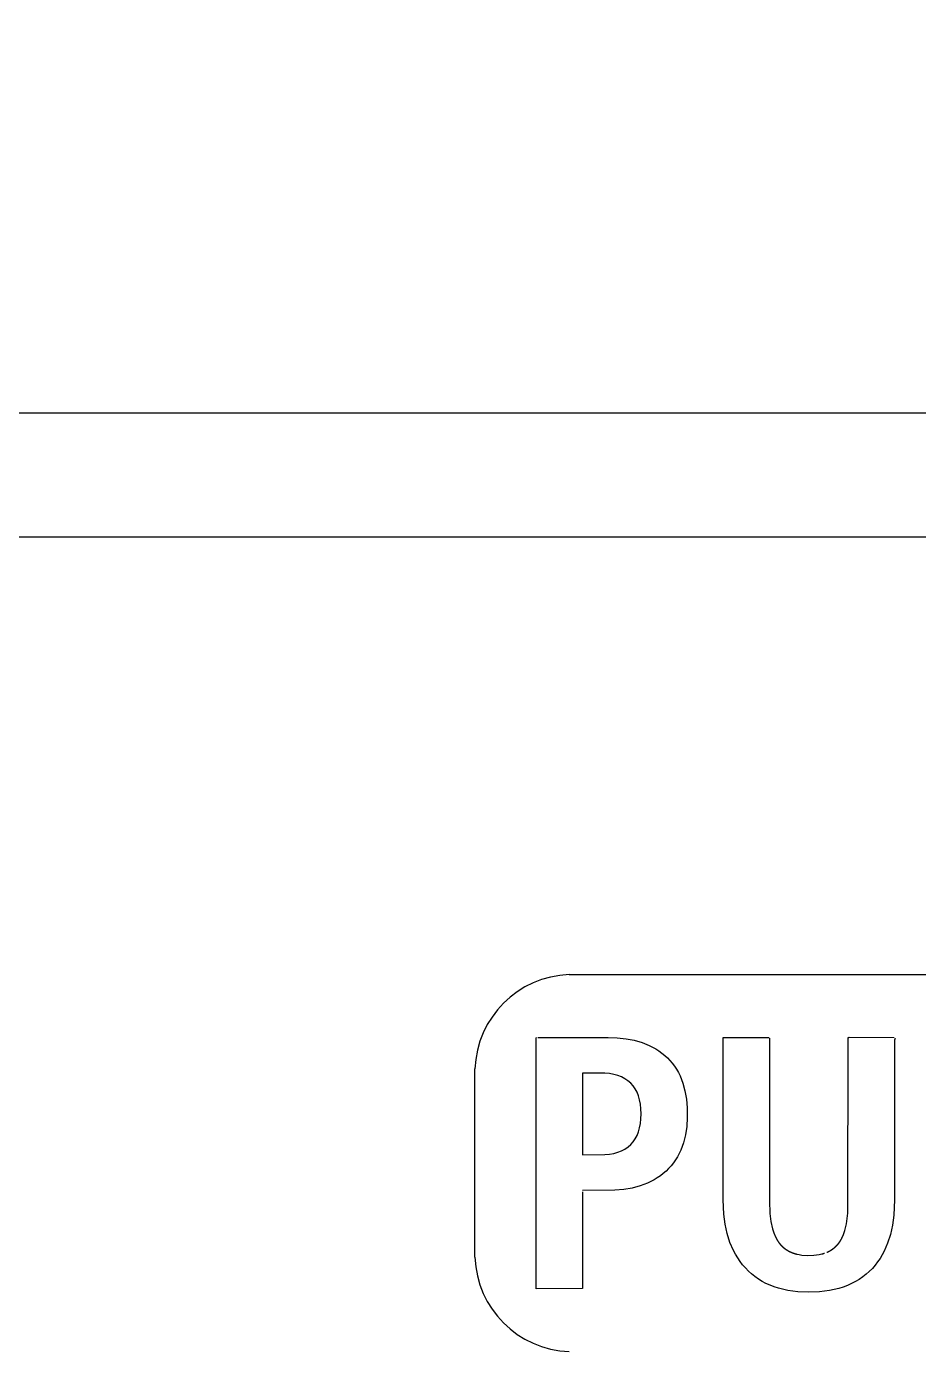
# Model space of a CAD drawing. Header units: millimetres. Extents: x -56261 to 196039, y 9480 to 100001.
# Drawn here: x 34104.24 to 34113.94, y 95867.17 to 95881.58 of the extents above; entities that cross this region are included whole.
import ezdxf

# ---------------------------------------------------------------- set-up
doc = ezdxf.new("R2010")
doc.units = ezdxf.units.MM
doc.set_wipeout_variables(frame=1)
doc.layers.add('SS-AIRCON', color=5, linetype='Continuous')
doc.layers.add('SS-TEXT', color=7, linetype='Continuous')

# ---------------------------------------------------------------- blocks, each defined once
blk = doc.blocks.new('I48T')
at = {"layer": 'SS-AIRCON', "color": 0, "linetype": 'Continuous'}
for p, q in [((-621.6183, -192.18918), (-621.559, -192.1537)), ((-621.559, -192.1537), (-621.4969, -192.12161)), ((-621.4969, -192.12161), (-621.4321, -192.09293)), ((-621.4321, -192.09293), (-621.3645, -192.06764)), ((-621.3645, -192.06764), (-621.2941, -192.04575)), ((-621.2941, -192.04575), (-621.145, -192.01217)), ((-621.145, -192.01217), (-620.9849, -191.99219)), ((-620.9849, -191.99219), (-620.8136, -191.98581)), ((-620.8136, -191.98581), (-620.6432, -191.99304)), ((-620.6432, -191.99304), (-620.4838, -192.01388)), ((-620.4838, -192.01388), (-620.3356, -192.04832)), ((-620.3356, -192.04832), (-620.2656, -192.07064)), ((-620.2656, -192.07064), (-620.1984, -192.09637)), ((-620.1984, -192.09637), (-620.134, -192.12549)), ((-620.134, -192.12549), (-620.0723, -192.15801)), ((-620.0723, -192.15801), (-620.0134, -192.19394)), ((-617.2122, -193.58402), (-617.2117, -192.04284)), ((-617.2117, -192.04284), (-616.477, -192.04054)), ((-616.477, -192.04054), (-616.4754, -196.02561)), ((-621.8718, -192.41578), (-621.8277, -192.3651)), ((-621.8277, -192.3651), (-621.7795, -192.31602)), ((-621.7795, -192.31602), (-621.7285, -192.27035)), ((-621.7285, -192.27035), (-621.6748, -192.22807)), ((-621.6748, -192.22807), (-621.6183, -192.18918)), ((-620.0134, -192.19394), (-619.9573, -192.23326)), ((-619.9573, -192.23326), (-619.904, -192.27598)), ((-619.904, -192.27598), (-619.8534, -192.32209)), ((-619.8534, -192.32209), (-619.8056, -192.37161)), ((-619.8056, -192.37161), (-619.7617, -192.42272)), ((-622.0159, -192.63992), (-621.9841, -192.57997)), ((-621.9841, -192.57997), (-621.9495, -192.52262)), ((-621.9495, -192.52262), (-621.912, -192.4679)), ((-621.912, -192.4679), (-621.8718, -192.41578)), ((-620.9829, -192.58533), (-621.024, -192.59465)), ((-620.9397, -192.5783), (-620.9829, -192.58533)), ((-620.8946, -192.57355), (-620.9397, -192.5783)), ((-620.7987, -192.57089), (-620.8946, -192.57355)), ((-620.706, -192.57737), (-620.7987, -192.57089)), ((-620.6626, -192.58404), (-620.706, -192.57737)), ((-620.6212, -192.59299), (-620.6626, -192.58404)), ((-619.7617, -192.42272), (-619.721, -192.47577)), ((-619.721, -192.47577), (-619.6833, -192.53135)), ((-619.6833, -192.53135), (-619.6484, -192.58946)), ((-615.5, -192.54144), (-615.5, -195.54144)), ((-622.115, -192.90594), (-622.0711, -192.76769)), ((-622.0711, -192.76769), (-622.0159, -192.63992)), ((-619.6484, -192.58946), (-619.6164, -192.6501)), ((-619.6164, -192.6501), (-619.5609, -192.77897)), ((-619.5609, -192.77897), (-619.517, -192.91796)), ((-622.1476, -193.05467), (-622.115, -192.90594)), ((-621.3898, -192.96619), (-621.4151, -193.0753)), ((-621.3685, -192.90248), (-621.3898, -192.96619)), ((-621.3438, -192.846), (-621.3685, -192.90248)), ((-620.2591, -192.92839), (-620.2836, -192.86878)), ((-620.2382, -192.99523), (-620.2591, -192.92839)), ((-620.2138, -193.10901), (-620.2382, -192.99523)), ((-619.517, -192.91796), (-619.4845, -193.06708)), ((-622.1799, -193.4547), (-622.1689, -193.2139)), ((-622.1689, -193.2139), (-622.1476, -193.05467)), ((-621.4151, -193.0753), (-621.4365, -193.24602)), ((-620.1978, -193.23901), (-620.2138, -193.10901)), ((-619.4845, -193.06708), (-619.4634, -193.22633)), ((-621.4365, -193.24602), (-621.4443, -196.03845)), ((-620.1893, -193.43746), (-620.1978, -193.23901)), ((-619.4634, -193.22633), (-619.4532, -193.45644)), ((-622.1787, -196.00193), (-622.1799, -193.4547)), ((-620.1883, -196.02892), (-620.1893, -193.43746)), ((-619.4532, -193.45638), (-619.4521, -196.04178)), ((-618.0032, -193.64424), (-617.8689, -193.62163)), ((-617.8689, -193.62163), (-617.7258, -193.60938)), ((-617.7258, -193.60938), (-617.2141, -193.60673)), ((-618.4984, -193.87472), (-618.4522, -193.83869)), ((-618.4522, -193.83869), (-618.4038, -193.80527)), ((-618.4038, -193.80527), (-618.3532, -193.77446)), ((-618.3532, -193.77446), (-618.3004, -193.74626)), ((-618.3004, -193.74626), (-618.2454, -193.72065)), ((-618.2454, -193.72065), (-618.1287, -193.67725)), ((-618.1287, -193.67725), (-618.0032, -193.64424)), ((-618.6927, -194.09147), (-618.6592, -194.04353)), ((-618.6592, -194.04353), (-618.623, -193.99785)), ((-618.623, -193.99785), (-618.5841, -193.95446)), ((-618.5841, -193.95446), (-618.5424, -193.91335)), ((-618.5424, -193.91335), (-618.4984, -193.87472)), ((-618.7993, -194.30602), (-618.7768, -194.24897)), ((-618.7768, -194.24897), (-618.7515, -194.19419)), ((-618.7515, -194.19419), (-618.7235, -194.14169)), ((-618.7235, -194.14169), (-618.6927, -194.09147)), ((-617.8886, -194.26505), (-617.9375, -194.29828)), ((-617.8345, -194.23692), (-617.8886, -194.26505)), ((-617.7753, -194.21391), (-617.8345, -194.23692)), ((-617.711, -194.196), (-617.7753, -194.21391)), ((-617.6415, -194.18321), (-617.711, -194.196)), ((-617.5668, -194.17553), (-617.6415, -194.18321)), ((-617.2123, -194.17291), (-617.5668, -194.17553)), ((-617.2116, -195.47488), (-617.2123, -194.17291)), ((-618.8506, -194.49084), (-618.8192, -194.36535)), ((-618.8192, -194.36535), (-618.7993, -194.30602)), ((-618.0816, -194.48226), (-618.1047, -194.54102)), ((-618.0533, -194.42861), (-618.0816, -194.48226)), ((-618.0199, -194.38006), (-618.0533, -194.42861)), ((-617.9813, -194.33661), (-618.0199, -194.38006)), ((-617.9375, -194.29828), (-617.9813, -194.33661)), ((-618.8807, -194.76916), (-618.8712, -194.62544)), ((-618.8712, -194.62544), (-618.8506, -194.49084)), ((-618.1356, -194.67383), (-618.1433, -194.74788)), ((-618.1227, -194.60487), (-618.1356, -194.67383)), ((-618.1047, -194.54102), (-618.1227, -194.60487)), ((-618.8795, -194.91845), (-618.8807, -194.76916)), ((-618.1433, -194.74788), (-618.1458, -194.82703)), ((-618.1458, -194.82703), (-618.1432, -194.9055)), ((-618.1432, -194.9055), (-618.1354, -194.97891)), ((-618.8673, -195.05987), (-618.8795, -194.91845)), ((-618.8442, -195.19212), (-618.8673, -195.05987)), ((-618.1354, -194.97891), (-618.1225, -195.04725)), ((-618.1225, -195.04725), (-618.1045, -195.11052)), ((-618.1045, -195.11052), (-618.0813, -195.16873)), ((-618.8102, -195.31518), (-618.8442, -195.19212)), ((-618.7891, -195.37327), (-618.8102, -195.31518)), ((-618.0813, -195.16873), (-618.0529, -195.22188)), ((-618.0529, -195.22188), (-618.0194, -195.26997)), ((-618.0194, -195.26997), (-617.9808, -195.31299)), ((-617.9808, -195.31299), (-617.937, -195.35095)), ((-618.7653, -195.42907), (-618.7891, -195.37327)), ((-618.7388, -195.48257), (-618.7653, -195.42907)), ((-618.7095, -195.53377), (-618.7388, -195.48257)), ((-618.6775, -195.58268), (-618.7095, -195.53377)), ((-617.937, -195.35095), (-617.8881, -195.38384)), ((-617.8881, -195.38384), (-617.8341, -195.41168)), ((-617.8341, -195.41168), (-617.7748, -195.43445)), ((-617.7748, -195.43445), (-617.7105, -195.45216)), ((-617.7105, -195.45216), (-617.641, -195.4648)), ((-617.641, -195.4648), (-617.5663, -195.47239)), ((-617.5663, -195.47239), (-617.2116, -195.47487)), ((-618.6427, -195.62929), (-618.6775, -195.58268)), ((-618.6053, -195.6736), (-618.6427, -195.62929)), ((-618.5651, -195.71562), (-618.6053, -195.6736)), ((-618.5223, -195.75529), (-618.5651, -195.71562)), ((-618.4772, -195.79241), (-618.5223, -195.75529)), ((-618.43, -195.82695), (-618.4772, -195.79241)), ((-618.3805, -195.8589), (-618.43, -195.82695)), ((-618.3289, -195.88828), (-618.3805, -195.8589)), ((-618.275, -195.91507), (-618.3289, -195.88828)), ((-618.1607, -195.96091), (-618.275, -195.91507)), ((-618.0376, -195.99644), (-618.1607, -195.96091)), ((-621.4584, -196.04433), (-622.1754, -196.04248)), ((-617.9056, -196.02164), (-618.0376, -195.99644)), ((-617.7648, -196.03653), (-617.9056, -196.02164)), ((-617.6236, -196.04112), (-617.7648, -196.03653)), ((-617, -197.04145), (-627.9999, -197.04145)), ((-637.5, -204.00742), (637.5, -204.00742))]:
    blk.add_line(p, q, dxfattribs=at)
for points in [[(-621.3045, -192.78133), (-621.3052, -192.7824, -0.0000861), (-621.3059, -192.78347, -0.00008611), (-621.3067, -192.78454, -0.00008613), (-621.3074, -192.78561, -0.00008615), (-621.3081, -192.78668, -0.00008616), (-621.3088, -192.78775, -0.00008618), (-621.3095, -192.78882, -0.0000862), (-621.3102, -192.78989, -0.00008621), (-621.3109, -192.79096, -0.00008623), (-621.3116, -192.79202, -0.00008626), (-621.3123, -192.79309, -0.00008626), (-621.313, -192.79416, -0.00008623), (-621.3137, -192.79523, -0.00008631), (-621.3145, -192.79629, -0.00008648), (-621.3152, -192.79736, -0.00008628), (-621.3159, -192.79843, -0.00008577), (-621.3166, -192.79949, -0.00008653), (-621.3173, -192.80056, -0.0000883), (-621.318, -192.80163, -0.00008581), (-621.3187, -192.80269, -0.00008014), (-621.3194, -192.80374, -0.00008846), (-621.3202, -192.80482, -0.00010547), (-621.3209, -192.80591, -0.00008008), (-621.3216, -192.80694, -0.0000275), (-621.3222, -192.80788, -0.00011297), (-621.323, -192.80907, -0.00019445), (-621.3242, -192.81091, -0.00009511), (-621.3259, -192.81332, -0.00005041)], [(-621.2814, -192.75147), (-621.2822, -192.75246, -0.00000855), (-621.283, -192.75345, -0.00000855), (-621.2837, -192.75445, -0.00000855), (-621.2845, -192.75544, -0.00000855), (-621.2853, -192.75643, -0.00000854), (-621.286, -192.75743, -0.00000854), (-621.2868, -192.75842, -0.00000854), (-621.2876, -192.75942, -0.00000854), (-621.2883, -192.76041, -0.00000853), (-621.2891, -192.76141, -0.00000853), (-621.2899, -192.7624, -0.00000853), (-621.2907, -192.7634, -0.00000852), (-621.2914, -192.76439, -0.00000853), (-621.2922, -192.76539, -0.00000854), (-621.293, -192.76638, -0.00000851), (-621.2937, -192.76738, -0.00000846), (-621.2945, -192.76837, -0.00000853), (-621.2953, -192.76937, -0.0000087), (-621.2961, -192.77037, -0.00000845), (-621.2968, -192.77136, -0.00000789), (-621.2976, -192.77235, -0.00000871), (-621.2984, -192.77335, -0.00001037), (-621.2992, -192.77438, -0.00000787), (-621.2999, -192.77534, -0.0000027), (-621.3006, -192.77622, -0.0000111), (-621.3014, -192.77734, -0.00001909), (-621.3028, -192.77906, -0.00000933), (-621.3045, -192.78133, -0.00000494)], [(-621.2562, -192.72374), (-621.257, -192.72466, -0.00004017), (-621.2579, -192.72559, -0.00004017), (-621.2587, -192.72651, -0.00004017), (-621.2595, -192.72744, -0.00004016), (-621.2604, -192.72837, -0.00004016), (-621.2612, -192.72929, -0.00004016), (-621.2621, -192.73022, -0.00004016), (-621.2629, -192.73114, -0.00004015), (-621.2637, -192.73207, -0.00004015), (-621.2646, -192.73299, -0.00004016), (-621.2654, -192.73392, -0.00004015), (-621.2663, -192.73484, -0.00004012), (-621.2671, -192.73576, -0.00004015), (-621.2679, -192.73669, -0.00004022), (-621.2688, -192.73761, -0.00004012), (-621.2696, -192.73854, -0.00003987), (-621.2705, -192.73946, -0.00004021), (-621.2713, -192.74039, -0.00004103), (-621.2722, -192.74131, -0.00003986), (-621.273, -192.74223, -0.00003722), (-621.2738, -192.74315, -0.00004107), (-621.2747, -192.74408, -0.00004895), (-621.2756, -192.74503, -0.00003716), (-621.2764, -192.74593, -0.00001276), (-621.2771, -192.74674, -0.0000524), (-621.2781, -192.74777, -0.00009016), (-621.2795, -192.74937, -0.00004408), (-621.2814, -192.75147, -0.00002336)], [(-621.2292, -192.6985), (-621.2301, -192.69934, -0.00009123), (-621.231, -192.70019, -0.00009121), (-621.2319, -192.70103, -0.00009119), (-621.2328, -192.70188, -0.00009117), (-621.2337, -192.70272, -0.00009115), (-621.2345, -192.70356, -0.00009113), (-621.2354, -192.70441, -0.0000911), (-621.2363, -192.70525, -0.00009108), (-621.2372, -192.70609, -0.00009107), (-621.2381, -192.70693, -0.00009106), (-621.239, -192.70778, -0.00009102), (-621.2399, -192.70862, -0.00009095), (-621.2408, -192.70946, -0.000091), (-621.2417, -192.7103, -0.00009114), (-621.2426, -192.71114, -0.00009089), (-621.2435, -192.71199, -0.00009032), (-621.2444, -192.71283, -0.00009108), (-621.2453, -192.71367, -0.0000929), (-621.2462, -192.71451, -0.00009024), (-621.2471, -192.71535, -0.00008425), (-621.248, -192.71618, -0.00009296), (-621.249, -192.71703, -0.00011078), (-621.2499, -192.71789, -0.00008407), (-621.2508, -192.71871, -0.00002886), (-621.2515, -192.71944, -0.00011854), (-621.2526, -192.72038, -0.00020388), (-621.2541, -192.72184, -0.00009965), (-621.2562, -192.72374, -0.0000528)], [(-621.1997, -192.67539), (-621.2007, -192.67617, -0.00004536), (-621.2016, -192.67694, -0.00004537), (-621.2026, -192.67771, -0.00004538), (-621.2036, -192.67849, -0.00004539), (-621.2046, -192.67926, -0.0000454), (-621.2056, -192.68003, -0.00004541), (-621.2066, -192.6808, -0.00004541), (-621.2075, -192.68158, -0.00004542), (-621.2085, -192.68235, -0.00004543), (-621.2095, -192.68312, -0.00004545), (-621.2105, -192.68389, -0.00004545), (-621.2115, -192.68466, -0.00004543), (-621.2124, -192.68543, -0.00004548), (-621.2134, -192.6862, -0.00004557), (-621.2144, -192.68697, -0.00004546), (-621.2154, -192.68774, -0.00004519), (-621.2164, -192.68851, -0.00004559), (-621.2174, -192.68928, -0.00004653), (-621.2184, -192.69005, -0.00004521), (-621.2193, -192.69082, -0.00004223), (-621.2203, -192.69158, -0.00004661), (-621.2213, -192.69236, -0.00005557), (-621.2223, -192.69315, -0.0000422), (-621.2233, -192.6939, -0.00001449), (-621.2241, -192.69457, -0.00005953), (-621.2252, -192.69543, -0.00010246), (-621.2269, -192.69676, -0.00005012), (-621.2292, -192.6985, -0.00002656)], [(-621.1687, -192.65477), (-621.1698, -192.65546, -0.0000114), (-621.1708, -192.65615, -0.00001141), (-621.1718, -192.65684, -0.00001141), (-621.1729, -192.65753, -0.00001141), (-621.1739, -192.65822, -0.00001142), (-621.1749, -192.65891, -0.00001142), (-621.176, -192.6596, -0.00001143), (-621.177, -192.66029, -0.00001143), (-621.178, -192.66098, -0.00001143), (-621.1791, -192.66166, -0.00001144), (-621.1801, -192.66235, -0.00001144), (-621.1811, -192.66304, -0.00001144), (-621.1822, -192.66373, -0.00001145), (-621.1832, -192.66442, -0.00001148), (-621.1842, -192.6651, -0.00001145), (-621.1853, -192.66579, -0.00001139), (-621.1863, -192.66648, -0.00001149), (-621.1873, -192.66716, -0.00001173), (-621.1883, -192.66785, -0.0000114), (-621.1894, -192.66854, -0.00001065), (-621.1904, -192.66922, -0.00001175), (-621.1914, -192.66991, -0.00001401), (-621.1925, -192.67062, -0.00001064), (-621.1935, -192.67128, -0.00000366), (-621.1944, -192.67188, -0.00001502), (-621.1956, -192.67265, -0.00002586), (-621.1973, -192.67384, -0.00001265), (-621.1997, -192.67539, -0.00000671)], [(-621.1353, -192.63629), (-621.1364, -192.63691, 0.00001947), (-621.1376, -192.63752, 0.00001947), (-621.1387, -192.63814, 0.00001948), (-621.1398, -192.63875, 0.00001948), (-621.1409, -192.63937, 0.00001949), (-621.142, -192.63998, 0.00001949), (-621.1431, -192.6406, 0.00001949), (-621.1443, -192.64122, 0.0000195), (-621.1454, -192.64183, 0.0000195), (-621.1465, -192.64245, 0.00001951), (-621.1476, -192.64306, 0.00001951), (-621.1487, -192.64368, 0.0000195), (-621.1498, -192.6443, 0.00001952), (-621.1509, -192.64491, 0.00001956), (-621.1521, -192.64553, 0.00001951), (-621.1532, -192.64615, 0.0000194), (-621.1543, -192.64676, 0.00001957), (-621.1554, -192.64738, 0.00001997), (-621.1565, -192.648, 0.00001941), (-621.1576, -192.64861, 0.00001813), (-621.1587, -192.64922, 0.00002001), (-621.1598, -192.64984, 0.00002386), (-621.161, -192.65048, 0.00001811), (-621.1621, -192.65108, 0.00000622), (-621.163, -192.65162, 0.00002555), (-621.1643, -192.65231, 0.00004398), (-621.1662, -192.65338, 0.00002151), (-621.1687, -192.65477, 0.0000114)], [(-621.1005, -192.62029), (-621.1017, -192.62082, 0.00005722), (-621.1028, -192.62135, 0.00005721), (-621.104, -192.62188, 0.00005719), (-621.1051, -192.62241, 0.00005718), (-621.1063, -192.62294, 0.00005717), (-621.1075, -192.62347, 0.00005715), (-621.1086, -192.624, 0.00005714), (-621.1098, -192.62453, 0.00005712), (-621.1109, -192.62506, 0.00005711), (-621.1121, -192.62559, 0.0000571), (-621.1133, -192.62612, 0.00005708), (-621.1144, -192.62666, 0.00005703), (-621.1156, -192.62719, 0.00005706), (-621.1167, -192.62772, 0.00005715), (-621.1179, -192.62825, 0.00005699), (-621.1191, -192.62879, 0.00005663), (-621.1202, -192.62932, 0.0000571), (-621.1214, -192.62985, 0.00005825), (-621.1226, -192.63039, 0.00005658), (-621.1237, -192.63092, 0.00005282), (-621.1249, -192.63145, 0.00005828), (-621.126, -192.63199, 0.00006945), (-621.1272, -192.63255, 0.0000527), (-621.1284, -192.63307, 0.00001809), (-621.1294, -192.63354, 0.00007431), (-621.1307, -192.63414, 0.0001278), (-621.1327, -192.63507, 0.00006246), (-621.1353, -192.63629, 0.00003309)], [(-621.0241, -192.5947), (-621.0254, -192.59508, -0.00005564), (-621.0267, -192.59547, -0.00005564), (-621.028, -192.59585, -0.00005564), (-621.0293, -192.59623, -0.00005564), (-621.0306, -192.59661, -0.00005563), (-621.0319, -192.59699, -0.00005563), (-621.0332, -192.59738, -0.00005563), (-621.0345, -192.59776, -0.00005563), (-621.0358, -192.59814, -0.00005563), (-621.0371, -192.59852, -0.00005563), (-621.0384, -192.5989, -0.00005562), (-621.0397, -192.59928, -0.00005559), (-621.041, -192.59966, -0.00005562), (-621.0423, -192.60004, -0.00005572), (-621.0436, -192.60042, -0.00005558), (-621.0449, -192.6008, -0.00005524), (-621.0462, -192.60118, -0.00005572), (-621.0475, -192.60155, -0.00005684), (-621.0488, -192.60193, -0.00005522), (-621.0501, -192.60231, -0.00005156), (-621.0514, -192.60269, -0.00005691), (-621.0527, -192.60307, -0.00006783), (-621.0541, -192.60345, -0.00005149), (-621.0553, -192.60382, -0.00001768), (-621.0565, -192.60415, -0.00007261), (-621.0579, -192.60457, -0.00012493), (-621.0602, -192.60522, -0.00006108), (-621.0632, -192.60607, -0.00003237)], [(-620.5818, -192.6043), (-620.5832, -192.60392, 0.00002405), (-620.5845, -192.60354, 0.00002403), (-620.5858, -192.60316, 0.00002402), (-620.5871, -192.60278, 0.000024), (-620.5884, -192.6024, 0.00002398), (-620.5897, -192.60202, 0.00002397), (-620.591, -192.60164, 0.00002395), (-620.5923, -192.60126, 0.00002393), (-620.5936, -192.60088, 0.00002392), (-620.595, -192.60051, 0.0000239), (-620.5963, -192.60013, 0.00002388), (-620.5976, -192.59975, 0.00002385), (-620.5989, -192.59937, 0.00002385), (-620.6002, -192.59899, 0.00002388), (-620.6015, -192.59861, 0.0000238), (-620.6028, -192.59823, 0.00002364), (-620.6042, -192.59785, 0.00002383), (-620.6055, -192.59747, 0.0000243), (-620.6068, -192.59709, 0.00002359), (-620.6081, -192.59671, 0.00002201), (-620.6094, -192.59634, 0.00002428), (-620.6107, -192.59596, 0.00002892), (-620.6121, -192.59556, 0.00002193), (-620.6134, -192.5952, 0.00000753), (-620.6145, -192.59486, 0.00003091), (-620.616, -192.59444, 0.00005311), (-620.6183, -192.59378, 0.00002594), (-620.6213, -192.59292, 0.00001374)], [(-620.5442, -192.6178), (-620.5454, -192.61735, 0.00003324), (-620.5467, -192.6169, 0.00003325), (-620.5479, -192.61644, 0.00003327), (-620.5492, -192.61599, 0.00003328), (-620.5505, -192.61554, 0.00003329), (-620.5517, -192.61508, 0.0000333), (-620.553, -192.61463, 0.00003332), (-620.5542, -192.61418, 0.00003333), (-620.5555, -192.61373, 0.00003334), (-620.5567, -192.61328, 0.00003336), (-620.558, -192.61283, 0.00003336), (-620.5593, -192.61237, 0.00003336), (-620.5605, -192.61192, 0.0000334), (-620.5618, -192.61147, 0.00003347), (-620.563, -192.61102, 0.0000334), (-620.5643, -192.61057, 0.0000332), (-620.5655, -192.61012, 0.0000335), (-620.5668, -192.60967, 0.0000342), (-620.5681, -192.60922, 0.00003324), (-620.5693, -192.60877, 0.00003105), (-620.5705, -192.60833, 0.00003428), (-620.5718, -192.60788, 0.00004087), (-620.5731, -192.60741, 0.00003104), (-620.5743, -192.60698, 0.00001066), (-620.5754, -192.60659, 0.0000438), (-620.5768, -192.60608, 0.00007542), (-620.579, -192.60531, 0.0000369), (-620.5818, -192.6043, 0.00001956)], [(-620.509, -192.63345), (-620.5101, -192.63293, -0.00004491), (-620.5113, -192.63241, -0.00004492), (-620.5125, -192.63189, -0.00004493), (-620.5137, -192.63137, -0.00004494), (-620.5149, -192.63085, -0.00004494), (-620.516, -192.63033, -0.00004495), (-620.5172, -192.62981, -0.00004496), (-620.5184, -192.62929, -0.00004496), (-620.5195, -192.62877, -0.00004497), (-620.5207, -192.62825, -0.00004499), (-620.5219, -192.62773, -0.00004498), (-620.5231, -192.62721, -0.00004497), (-620.5242, -192.62669, -0.00004501), (-620.5254, -192.62617, -0.00004509), (-620.5266, -192.62564, -0.00004499), (-620.5278, -192.62512, -0.00004472), (-620.5289, -192.6246, -0.00004512), (-620.5301, -192.62408, -0.00004604), (-620.5313, -192.62356, -0.00004474), (-620.5325, -192.62304, -0.00004178), (-620.5336, -192.62252, -0.00004612), (-620.5348, -192.62199, -0.00005498), (-620.536, -192.62145, -0.00004174), (-620.5371, -192.62095, -0.00001434), (-620.5382, -192.62049, -0.00005888), (-620.5395, -192.6199, -0.00010135), (-620.5415, -192.61899, -0.00004957), (-620.5442, -192.6178, -0.00002627)], [(-620.4756, -192.65158), (-620.4767, -192.65098, -0.0000423), (-620.4778, -192.65038, -0.00004226), (-620.4789, -192.64978, -0.00004222), (-620.48, -192.64918, -0.00004218), (-620.4811, -192.64858, -0.00004213), (-620.4822, -192.64798, -0.00004209), (-620.4833, -192.64738, -0.00004205), (-620.4844, -192.64678, -0.00004201), (-620.4855, -192.64618, -0.00004197), (-620.4867, -192.64558, -0.00004193), (-620.4878, -192.64498, -0.00004188), (-620.4889, -192.64438, -0.00004182), (-620.49, -192.64377, -0.0000418), (-620.4911, -192.64317, -0.00004184), (-620.4922, -192.64257, -0.00004169), (-620.4933, -192.64196, -0.0000414), (-620.4944, -192.64136, -0.00004171), (-620.4956, -192.64075, -0.00004252), (-620.4967, -192.64014, -0.00004126), (-620.4978, -192.63954, -0.0000385), (-620.4989, -192.63894, -0.00004244), (-620.5, -192.63832, -0.00005054), (-620.5012, -192.6377, -0.00003832), (-620.5023, -192.63711, -0.00001315), (-620.5032, -192.63657, -0.00005398), (-620.5045, -192.63589, -0.0000927), (-620.5064, -192.63483, -0.00004525), (-620.509, -192.63345, -0.00002396)], [(-620.4439, -192.67219), (-620.445, -192.6715, 0.00003231), (-620.446, -192.67082, 0.0000323), (-620.4471, -192.67013, 0.0000323), (-620.4481, -192.66944, 0.00003229), (-620.4492, -192.66875, 0.00003229), (-620.4502, -192.66806, 0.00003229), (-620.4513, -192.66737, 0.00003228), (-620.4523, -192.66669, 0.00003228), (-620.4534, -192.666, 0.00003228), (-620.4545, -192.66531, 0.00003228), (-620.4555, -192.66462, 0.00003227), (-620.4566, -192.66394, 0.00003225), (-620.4576, -192.66325, 0.00003227), (-620.4587, -192.66256, 0.00003232), (-620.4597, -192.66187, 0.00003224), (-620.4608, -192.66119, 0.00003204), (-620.4618, -192.6605, 0.00003231), (-620.4629, -192.65981, 0.00003296), (-620.4639, -192.65912, 0.00003202), (-620.465, -192.65844, 0.0000299), (-620.466, -192.65776, 0.00003299), (-620.4671, -192.65706, 0.00003932), (-620.4682, -192.65636, 0.00002984), (-620.4692, -192.65569, 0.00001025), (-620.4701, -192.65509, 0.00004209), (-620.4713, -192.65432, 0.0000724), (-620.4732, -192.65313, 0.00003539), (-620.4756, -192.65158, 0.00001876)], [(-620.4144, -192.69459), (-620.4154, -192.69384, -0.00003857), (-620.4164, -192.6931, -0.00003858), (-620.4174, -192.69235, -0.0000386), (-620.4184, -192.6916, -0.00003862), (-620.4194, -192.69086, -0.00003863), (-620.4203, -192.69011, -0.00003865), (-620.4213, -192.68936, -0.00003867), (-620.4223, -192.68862, -0.00003868), (-620.4233, -192.68787, -0.0000387), (-620.4243, -192.68712, -0.00003872), (-620.4253, -192.68638, -0.00003873), (-620.4263, -192.68563, -0.00003873), (-620.4272, -192.68488, -0.00003877), (-620.4282, -192.68414, -0.00003886), (-620.4292, -192.68339, -0.00003878), (-620.4302, -192.68264, -0.00003856), (-620.4312, -192.6819, -0.00003891), (-620.4322, -192.68115, -0.00003972), (-620.4331, -192.6804, -0.0000386), (-620.4341, -192.67966, -0.00003606), (-620.4351, -192.67892, -0.00003982), (-620.4361, -192.67816, -0.00004748), (-620.4371, -192.67739, -0.00003606), (-620.438, -192.67667, -0.00001239), (-620.4389, -192.67602, -0.00005089), (-620.44, -192.67518, -0.00008763), (-620.4417, -192.67389, -0.00004288), (-620.4439, -192.67219, -0.00002273)], [(-620.387, -192.71983), (-620.388, -192.71899, -0.00001648), (-620.3889, -192.71814, -0.00001648), (-620.3898, -192.7173, -0.00001649), (-620.3907, -192.71646, -0.00001649), (-620.3916, -192.71562, -0.00001649), (-620.3925, -192.71478, -0.0000165), (-620.3934, -192.71394, -0.0000165), (-620.3944, -192.71309, -0.0000165), (-620.3953, -192.71225, -0.00001651), (-620.3962, -192.71141, -0.00001651), (-620.3971, -192.71057, -0.00001651), (-620.398, -192.70973, -0.00001651), (-620.3989, -192.70889, -0.00001652), (-620.3998, -192.70805, -0.00001656), (-620.4007, -192.7072, -0.00001652), (-620.4017, -192.70636, -0.00001642), (-620.4026, -192.70552, -0.00001657), (-620.4035, -192.70468, -0.00001691), (-620.4044, -192.70384, -0.00001643), (-620.4053, -192.703, -0.00001534), (-620.4062, -192.70216, -0.00001694), (-620.4071, -192.70132, -0.0000202), (-620.4081, -192.70045, -0.00001533), (-620.409, -192.69963, -0.00000527), (-620.4098, -192.6989, -0.00002163), (-620.4108, -192.69795, -0.00003724), (-620.4124, -192.6965, -0.00001822), (-620.4144, -192.69459, -0.00000965)], [(-620.3614, -192.74684), (-620.3623, -192.74594, 0.00000602), (-620.3632, -192.74504, 0.00000603), (-620.364, -192.74414, 0.00000603), (-620.3649, -192.74323, 0.00000603), (-620.3657, -192.74233, 0.00000603), (-620.3666, -192.74143, 0.00000603), (-620.3674, -192.74053, 0.00000603), (-620.3683, -192.73962, 0.00000604), (-620.3691, -192.73872, 0.00000604), (-620.37, -192.73782, 0.00000604), (-620.3708, -192.73692, 0.00000604), (-620.3717, -192.73602, 0.00000604), (-620.3726, -192.73512, 0.00000605), (-620.3734, -192.73422, 0.00000606), (-620.3743, -192.73332, 0.00000605), (-620.3751, -192.73242, 0.00000601), (-620.376, -192.73152, 0.00000607), (-620.3768, -192.73062, 0.00000619), (-620.3777, -192.72971, 0.00000602), (-620.3785, -192.72882, 0.00000562), (-620.3794, -192.72792, 0.0000062), (-620.3802, -192.72702, 0.0000074), (-620.3811, -192.72609, 0.00000562), (-620.3819, -192.72522, 0.00000193), (-620.3827, -192.72443, 0.00000793), (-620.3836, -192.72342, 0.00001365), (-620.3851, -192.72186, 0.00000668), (-620.387, -192.71983, 0.00000354)], [(-620.338, -192.77635), (-620.3388, -192.77537, -0.00007942), (-620.3396, -192.77439, -0.0000794), (-620.3403, -192.77341, -0.00007938), (-620.3411, -192.77243, -0.00007936), (-620.3419, -192.77145, -0.00007934), (-620.3427, -192.77047, -0.00007932), (-620.3435, -192.76949, -0.0000793), (-620.3443, -192.76851, -0.00007927), (-620.345, -192.76753, -0.00007925), (-620.3458, -192.76655, -0.00007925), (-620.3466, -192.76557, -0.00007921), (-620.3474, -192.76459, -0.00007915), (-620.3482, -192.7636, -0.00007918), (-620.349, -192.76262, -0.0000793), (-620.3497, -192.76164, -0.00007909), (-620.3505, -192.76065, -0.00007858), (-620.3513, -192.75967, -0.00007924), (-620.3521, -192.75869, -0.00008083), (-620.3529, -192.7577, -0.00007851), (-620.3537, -192.75672, -0.00007329), (-620.3544, -192.75574, -0.00008087), (-620.3552, -192.75474, -0.00009636), (-620.356, -192.75373, -0.00007313), (-620.3568, -192.75277, -0.00002511), (-620.3575, -192.75191, -0.00010311), (-620.3583, -192.7508, -0.00017732), (-620.3597, -192.74909, -0.00008667), (-620.3614, -192.74684, -0.00004592)], [(-620.3167, -192.80834), (-620.3174, -192.80728, 0.00005205), (-620.3181, -192.80621, 0.00005204), (-620.3188, -192.80514, 0.00005202), (-620.3195, -192.80408, 0.00005201), (-620.3202, -192.80301, 0.00005199), (-620.3209, -192.80194, 0.00005197), (-620.3216, -192.80088, 0.00005196), (-620.3223, -192.79981, 0.00005194), (-620.323, -192.79874, 0.00005193), (-620.3237, -192.79768, 0.00005192), (-620.3244, -192.79661, 0.00005189), (-620.3252, -192.79555, 0.00005185), (-620.3259, -192.79448, 0.00005187), (-620.3266, -192.79341, 0.00005195), (-620.3273, -192.79235, 0.0000518), (-620.328, -192.79128, 0.00005147), (-620.3287, -192.79021, 0.0000519), (-620.3294, -192.78915, 0.00005294), (-620.3301, -192.78808, 0.00005142), (-620.3308, -192.78701, 0.000048), (-620.3316, -192.78596, 0.00005296), (-620.3323, -192.78488, 0.0000631), (-620.333, -192.78378, 0.00004789), (-620.3337, -192.78275, 0.00001644), (-620.3343, -192.78181, 0.00006751), (-620.3351, -192.78061, 0.0001161), (-620.3364, -192.77877, 0.00005674), (-620.338, -192.77635, 0.00003006)], [(-621.3259, -192.81332), (-621.3265, -192.81441, -0.00001631), (-621.3271, -192.81551, -0.00001632), (-621.3276, -192.8166, -0.00001633), (-621.3282, -192.8177, -0.00001634), (-621.3288, -192.81879, -0.00001635), (-621.3294, -192.81988, -0.00001635), (-621.33, -192.82097, -0.00001636), (-621.3306, -192.82207, -0.00001637), (-621.3312, -192.82316, -0.00001638), (-621.3318, -192.82425, -0.00001639), (-621.3324, -192.82534, -0.0000164), (-621.333, -192.82643, -0.0000164), (-621.3336, -192.82752, -0.00001642), (-621.3342, -192.82862, -0.00001645), (-621.3348, -192.82971, -0.00001642), (-621.3354, -192.8308, -0.00001633), (-621.3359, -192.83189, -0.00001648), (-621.3365, -192.83297, -0.00001682), (-621.3371, -192.83407, -0.00001635), (-621.3377, -192.83515, -0.00001528), (-621.3383, -192.83623, -0.00001687), (-621.3389, -192.83733, -0.00002012), (-621.3395, -192.83845, -0.00001528), (-621.3401, -192.8395, -0.00000525), (-621.3406, -192.84046, -0.00002157), (-621.3413, -192.84168, -0.00003715), (-621.3423, -192.84356, -0.00001818), (-621.3436, -192.84602, -0.00000964)], [(-620.2971, -192.84176), (-620.2978, -192.84064, 0.0000322), (-620.2984, -192.83952, 0.00003221), (-620.2991, -192.8384, 0.00003223), (-620.2997, -192.83728, 0.00003224), (-620.3004, -192.83617, 0.00003226), (-620.301, -192.83505, 0.00003227), (-620.3017, -192.83393, 0.00003228), (-620.3023, -192.83282, 0.0000323), (-620.303, -192.8317, 0.00003231), (-620.3036, -192.83058, 0.00003233), (-620.3043, -192.82947, 0.00003234), (-620.3049, -192.82835, 0.00003234), (-620.3056, -192.82724, 0.00003237), (-620.3062, -192.82613, 0.00003244), (-620.3069, -192.82501, 0.00003238), (-620.3075, -192.8239, 0.00003219), (-620.3082, -192.82279, 0.00003249), (-620.3088, -192.82167, 0.00003316), (-620.3095, -192.82056, 0.00003223), (-620.3101, -192.81945, 0.00003011), (-620.3108, -192.81834, 0.00003325), (-620.3114, -192.81722, 0.00003965), (-620.3121, -192.81608, 0.00003011), (-620.3127, -192.815, 0.00001034), (-620.3133, -192.81403, 0.00004249), (-620.3141, -192.81278, 0.00007317), (-620.3152, -192.81086, 0.00003581), (-620.3167, -192.80834, 0.00001898)], [(-620.2836, -192.86877), (-620.2841, -192.86787, -0.00008592), (-620.2845, -192.86697, -0.00008597), (-620.285, -192.86607, -0.00008603), (-620.2854, -192.86517, -0.00008607), (-620.2859, -192.86426, -0.00008612), (-620.2863, -192.86336, -0.00008617), (-620.2868, -192.86246, -0.00008622), (-620.2872, -192.86156, -0.00008627), (-620.2877, -192.86066, -0.00008632), (-620.2881, -192.85976, -0.00008639), (-620.2886, -192.85886, -0.00008642), (-620.2891, -192.85796, -0.00008642), (-620.2895, -192.85705, -0.00008653), (-620.29, -192.85615, -0.00008674), (-620.2904, -192.85525, -0.00008657), (-620.2909, -192.85435, -0.00008609), (-620.2913, -192.85345, -0.00008689), (-620.2918, -192.85255, -0.0000887), (-620.2922, -192.85165, -0.00008623), (-620.2926, -192.85075, -0.00008056), (-620.2931, -192.84986, -0.00008897), (-620.2935, -192.84895, -0.00010611), (-620.294, -192.84802, -0.0000806), (-620.2944, -192.84715, -0.00002769), (-620.2948, -192.84636, -0.00011376), (-620.2953, -192.84535, -0.00019596), (-620.2961, -192.8438, -0.00009591), (-620.2971, -192.84176, -0.00005085)], [(-622.1911, -196.02188), (-622.1907, -196.02122, 0.0000108), (-622.1903, -196.02056, 0.00001079), (-622.1899, -196.0199, 0.00001078), (-622.1895, -196.01924, 0.00001077), (-622.189, -196.01858, 0.00001076), (-622.1886, -196.01791, 0.00001075), (-622.1882, -196.01725, 0.00001074), (-622.1878, -196.01659, 0.00001074), (-622.1874, -196.01593, 0.00001073), (-622.187, -196.01527, 0.00001072), (-622.1866, -196.01461, 0.00001071), (-622.1861, -196.01394, 0.0000107), (-622.1857, -196.01328, 0.0000107), (-622.1853, -196.01262, 0.00001071), (-622.1849, -196.01195, 0.00001067), (-622.1845, -196.01129, 0.0000106), (-622.1841, -196.01063, 0.00001068), (-622.1837, -196.00996, 0.00001089), (-622.1832, -196.0093, 0.00001057), (-622.1828, -196.00863, 0.00000986), (-622.1824, -196.00797, 0.00001088), (-622.182, -196.0073, 0.00001295), (-622.1816, -196.00662, 0.00000982), (-622.1812, -196.00597, 0.00000337), (-622.1808, -196.00539, 0.00001384), (-622.1803, -196.00464, 0.00002379), (-622.1796, -196.00348, 0.00001161), (-622.1787, -196.00197, 0.00000615)], [(-621.4442, -196.03858), (-621.4447, -196.03877, 0.00008777), (-621.4452, -196.03896, 0.00008776), (-621.4457, -196.03914, 0.00008774), (-621.4461, -196.03933, 0.00008773), (-621.4466, -196.03952, 0.00008771), (-621.4471, -196.03971, 0.0000877), (-621.4476, -196.0399, 0.00008768), (-621.448, -196.04008, 0.00008767), (-621.4485, -196.04027, 0.00008766), (-621.449, -196.04046, 0.00008766), (-621.4495, -196.04065, 0.00008762), (-621.4499, -196.04084, 0.00008756), (-621.4504, -196.04103, 0.00008761), (-621.4509, -196.04122, 0.00008775), (-621.4514, -196.04141, 0.00008752), (-621.4518, -196.0416, 0.00008697), (-621.4523, -196.04179, 0.00008771), (-621.4528, -196.04198, 0.00008947), (-621.4532, -196.04217, 0.00008692), (-621.4537, -196.04236, 0.00008115), (-621.4542, -196.04255, 0.00008954), (-621.4547, -196.04274, 0.00010671), (-621.4552, -196.04294, 0.00008099), (-621.4556, -196.04312, 0.00002781), (-621.456, -196.04329, 0.00011421), (-621.4566, -196.0435, 0.00019645), (-621.4574, -196.04384, 0.00009603), (-621.4585, -196.04427, 0.00005088)], [(-619.4521, -196.04178), (-619.4766, -196.04179, 0.00000109), (-619.5011, -196.0418, 0.00000109), (-619.5256, -196.04181, 0.00000109), (-619.5502, -196.04182, 0.00000109), (-619.5747, -196.04184, 0.00000109), (-619.5992, -196.04185, 0.00000109), (-619.6237, -196.04186, 0.00000109), (-619.6482, -196.04187, 0.00000109), (-619.6727, -196.04188, 0.00000109), (-619.6972, -196.04189, 0.00000109), (-619.7217, -196.0419, 0.00000109), (-619.7462, -196.04191, 0.00000109), (-619.7707, -196.04192, 0.00000109), (-619.7952, -196.04194, 0.00000109), (-619.8197, -196.04195, 0.00000109), (-619.8442, -196.04196, 0.00000108), (-619.8687, -196.04197, 0.00000109), (-619.8932, -196.04198, 0.00000111), (-619.9178, -196.042, 0.00000108), (-619.9422, -196.04201, 0.00000101), (-619.9665, -196.04202, 0.00000112), (-619.9912, -196.04203, 0.00000133), (-620.0165, -196.04205, 0.00000101), (-620.0402, -196.04206, 0.00000035), (-620.0617, -196.04207, 0.00000142), (-620.0892, -196.04209, 0.00000245), (-620.1317, -196.04211, 0.0000012), (-620.1873, -196.04214, 0.00000064)], [(-616.5034, -196.04072), (-616.5408, -196.04073, 0.0000014), (-616.5781, -196.04073, 0.0000014), (-616.6154, -196.04074, 0.0000014), (-616.6528, -196.04075, 0.0000014), (-616.6901, -196.04076, 0.0000014), (-616.7274, -196.04077, 0.0000014), (-616.7648, -196.04078, 0.0000014), (-616.8021, -196.04079, 0.0000014), (-616.8394, -196.0408, 0.0000014), (-616.8768, -196.04081, 0.0000014), (-616.9141, -196.04082, 0.0000014), (-616.9514, -196.04084, 0.0000014), (-616.9888, -196.04085, 0.0000014), (-617.0261, -196.04086, 0.0000014), (-617.0635, -196.04087, 0.0000014), (-617.1008, -196.04088, 0.00000139), (-617.1381, -196.04089, 0.0000014), (-617.1755, -196.04091, 0.00000143), (-617.2129, -196.04092, 0.00000139), (-617.2501, -196.04093, 0.0000013), (-617.2872, -196.04095, 0.00000143), (-617.3248, -196.04096, 0.0000017), (-617.3633, -196.04097, 0.00000129), (-617.3995, -196.04099, 0.00000044), (-617.4322, -196.041, 0.00000183), (-617.4742, -196.04101, 0.00000314), (-617.5389, -196.04104, 0.00000154), (-617.6235, -196.04107, 0.00000081)], [(-616.4753, -196.02579), (-616.4754, -196.02627, 0.00011744), (-616.4755, -196.02676, 0.00011712), (-616.4756, -196.02725, 0.00011678), (-616.4757, -196.02774, 0.00011645), (-616.4758, -196.02823, 0.00011612), (-616.4759, -196.02872, 0.0001158), (-616.476, -196.02921, 0.00011546), (-616.4761, -196.0297, 0.00011514), (-616.4762, -196.0302, 0.00011482), (-616.4763, -196.03069, 0.00011452), (-616.4764, -196.03118, 0.00011417), (-616.4765, -196.03168, 0.0001138), (-616.4766, -196.03217, 0.00011355), (-616.4767, -196.03267, 0.00011344), (-616.4768, -196.03317, 0.00011284), (-616.4769, -196.03367, 0.00011185), (-616.477, -196.03416, 0.0001125), (-616.4771, -196.03466, 0.00011446), (-616.4772, -196.03517, 0.00011089), (-616.4773, -196.03567, 0.00010327), (-616.4773, -196.03616, 0.00011367), (-616.4774, -196.03667, 0.00013508), (-616.4775, -196.03719, 0.00010221), (-616.4776, -196.03768, 0.00003504), (-616.4777, -196.03812, 0.0001437), (-616.4778, -196.03869, 0.00024594), (-616.478, -196.03957, 0.00011969), (-616.4782, -196.04072, 0.00006329)]]:
    blk.add_lwpolyline(points, format="xyb", dxfattribs=at)
for centre, radius, start, end in [((-617.0574, -192.59883), 1.55845, 2.110399, 87.889601), ((-617.0575, -195.48395), 1.55856, 272.11397, 357.88603)]:
    blk.add_arc(centre, radius, start, end, dxfattribs=at)
blk.add_open_spline([(-655.0001, -205.97814), (-436.6672, -205.97818), (-218.3336, -205.97818), (-0.0001, -205.97814)], degree=3, dxfattribs=at)
blk = doc.blocks.new('A$C43DE16F2')
blk.add_wipeout([(0, 14550.001), (0, 0.001), (29100, 0.001), (29100, 14550.001)]).dxf.layer = 'SS-TEXT'
at = {"layer": 'SS-TEXT', "linetype": 'Continuous', "xscale": 1.577261091527505, "yscale": 1.577261091527505, "zscale": 1.577261091527505, "rotation": 180}
blk.add_blockref('I48T', (11081.918, 7128.457), dxfattribs=at)

msp = doc.modelspace()

# ---------------------------------------------------------------- block references
at = {"layer": 'SS-TEXT', "xscale": 0.4331186193392458, "yscale": 0.4331186193392458, "zscale": 0.4331186193392458}
msp.add_blockref('A$C43DE16F2', (28888.861, 92649.191), dxfattribs=at)

doc.saveas('drawing.dxf')
